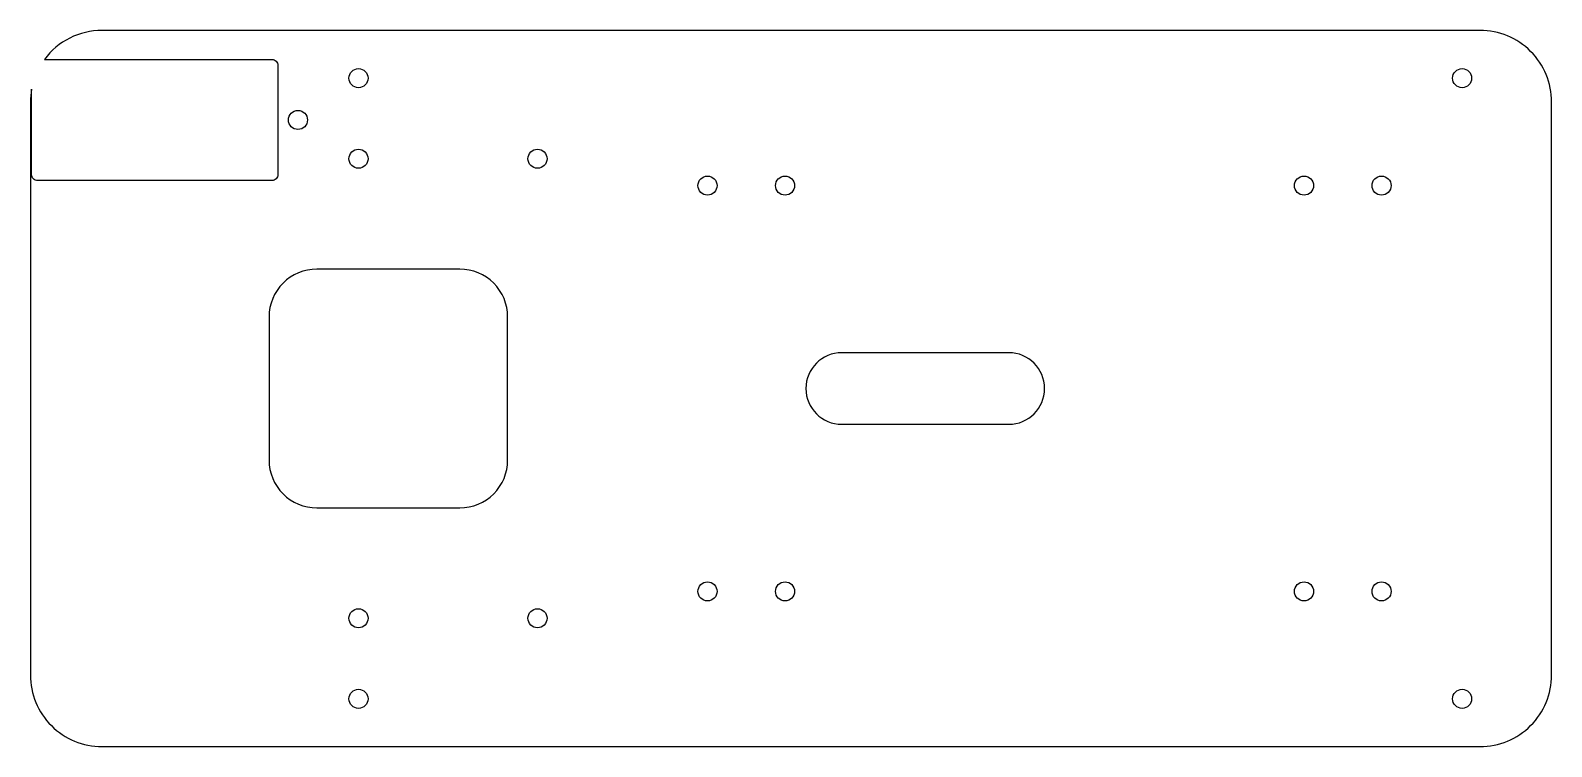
# Model space of a CAD drawing. Header units: millimetres. Extents: x -140 to 115, y -60 to 60.
import ezdxf

# ---------------------------------------------------------------- set-up
doc = ezdxf.new("R2010")
doc.units = ezdxf.units.MM
doc.layers.get('0').update_dxf_attribs({"linetype": 'CONTINUOUS'})

msp = doc.modelspace()

# ---------------------------------------------------------------- linework, layer by layer
for points in [[(-139.8, 35.85), (-139.8, 50.18, 0.045739), (-140, 48), (-140, -48, 0.414214), (-128, -60), (103, -60, 0.414214), (115, -48), (115, 48, 0.414214), (103, 60), (-128, 60, 0.23744), (-137.64, 55.15), (-99.5, 55.15, -0.414214), (-98.5, 54.15), (-98.5, 35.85, -0.414214), (-99.5, 34.85), (-138.8, 34.85, -0.414214)], [(-100, -12, 0.414214), (-92, -20), (-68, -20, 0.414214), (-60, -12), (-60, 12, 0.414214), (-68, 20), (-92, 20, 0.414214), (-100, 12)], [(-4, 6, 1), (-4, -6), (24, -6, 1), (24, 6)]]:
    msp.add_lwpolyline(points, format="xyb", close=True)
for centre in [(-85, 52), (100, 52), (-95.15, 45), (-85, 38.5), (-55, 38.5), (-26.5, 34), (-13.5, 34), (73.5, 34), (86.5, 34), (-26.5, -34), (-13.5, -34), (73.5, -34), (86.5, -34), (-85, -38.5), (-55, -38.5), (-85, -52), (100, -52)]:
    msp.add_circle(centre, 1.6)

doc.saveas('drawing.dxf')
